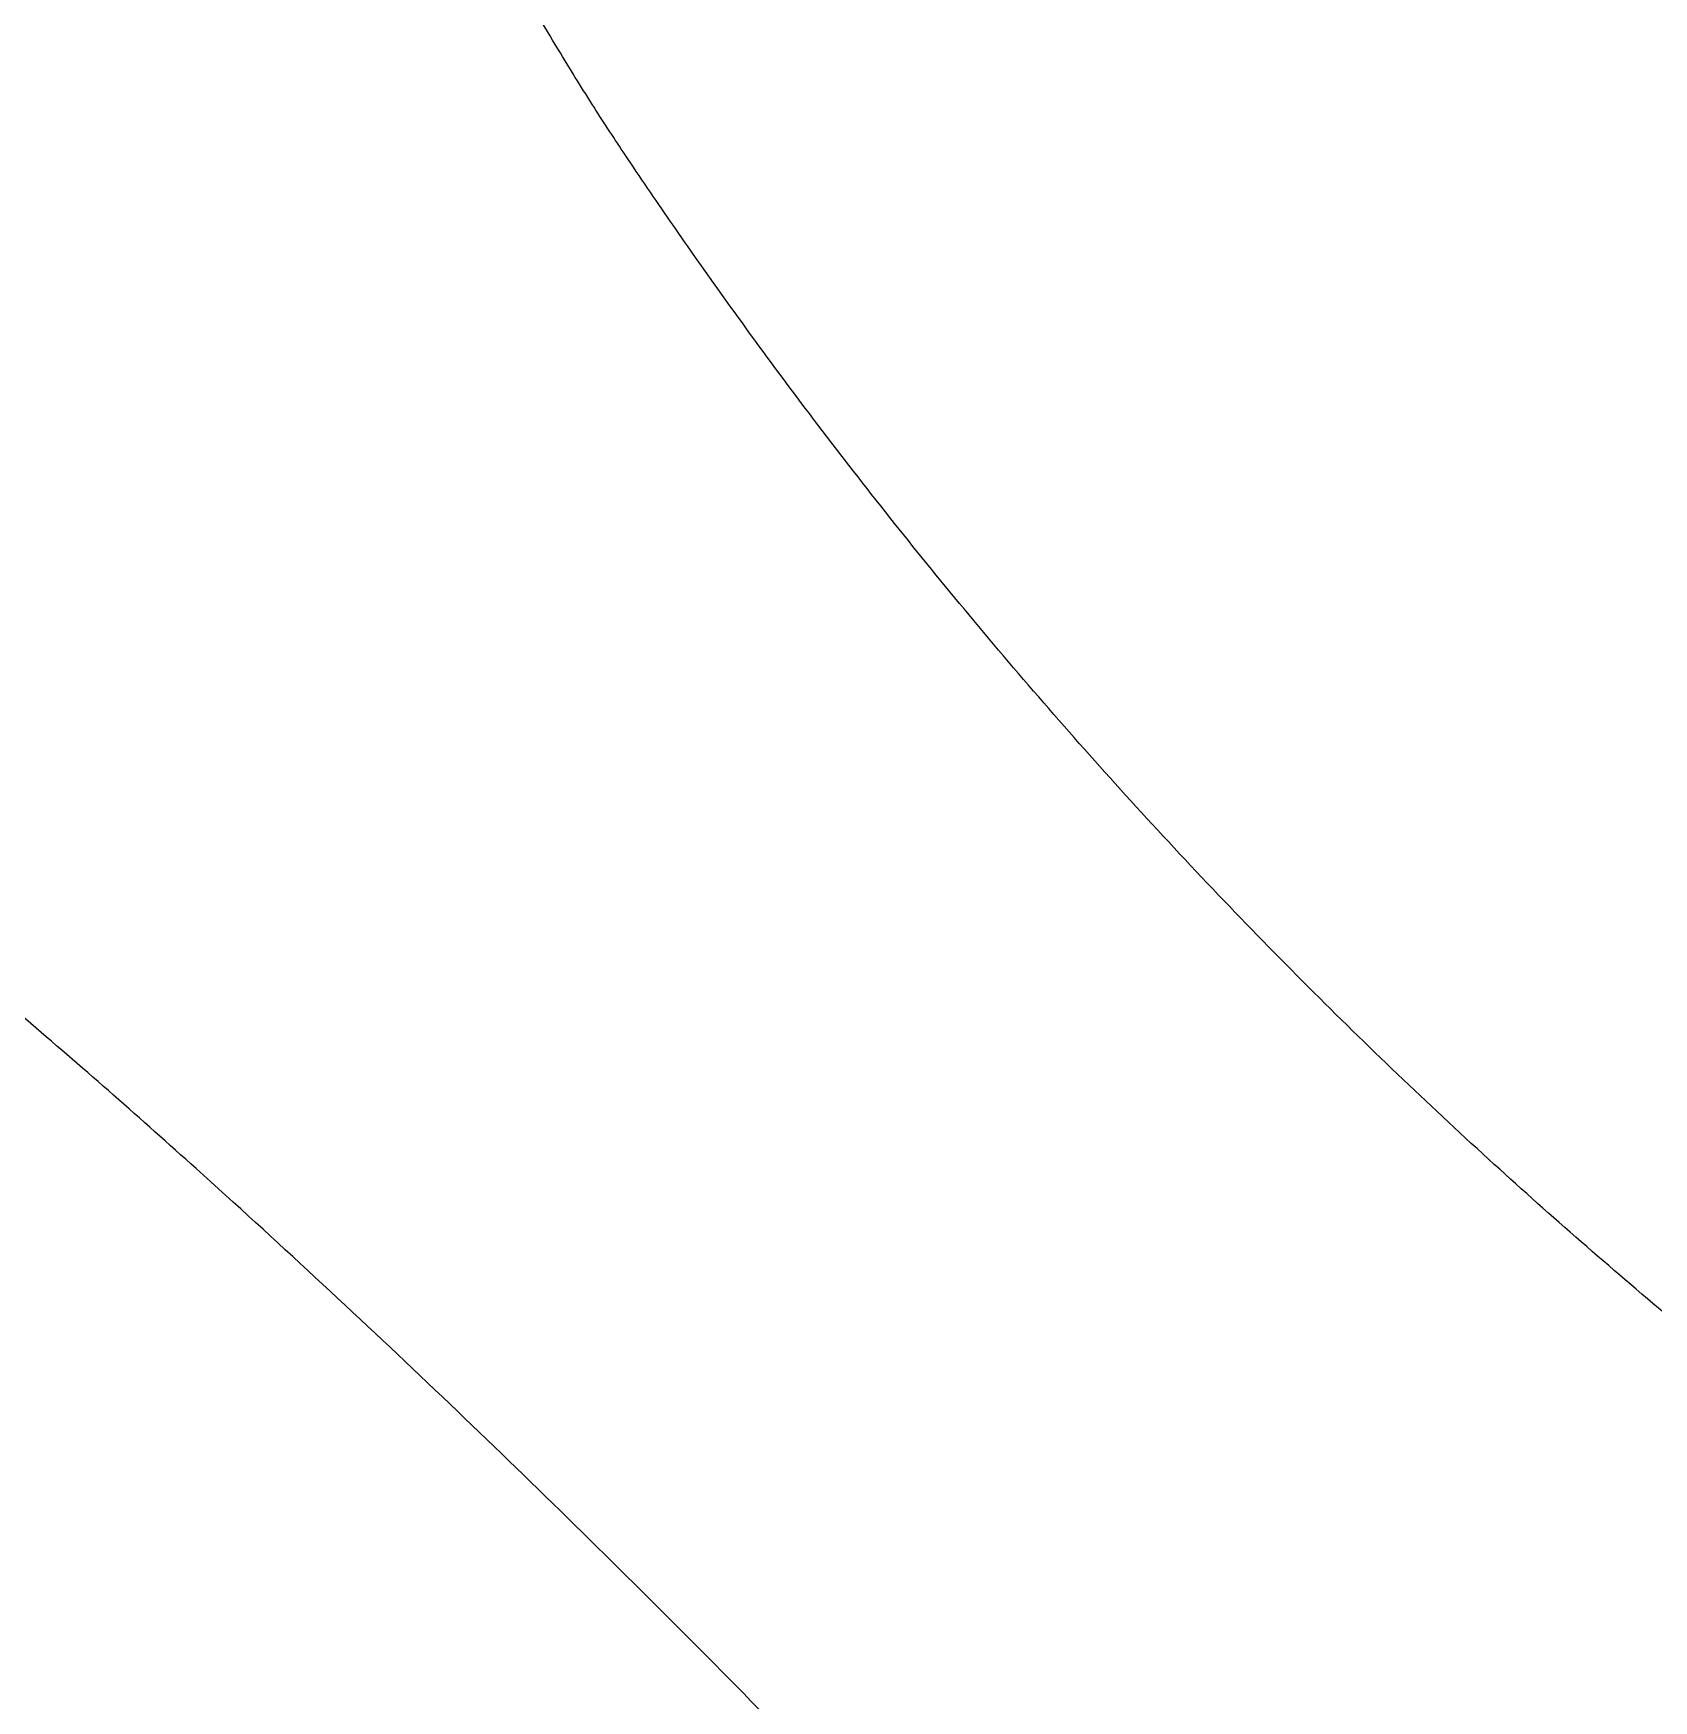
# Model space of a CAD drawing. Extents: x 527 to 611, y 788 to 934.
# Drawn here: x 543.259 to 548.113, y 821.177 to 826.172 of the extents above; entities that cross this region are included whole.
import ezdxf

# ---------------------------------------------------------------- set-up
doc = ezdxf.new("R2010")
doc.units = 0
doc.header["$MEASUREMENT"] = 0
doc.layers.add('1', color=4, linetype='Continuous')
doc.layers.add('GEOMETRY', color=4, linetype='Continuous', lineweight=25)

# ---------------------------------------------------------------- blocks, each defined once
blk = doc.blocks.new('2026_FLASH')
at = {"layer": 'GEOMETRY'}
for points, knots in [([(30.6017, 16.0849), (30.566, 16.087), (30.4949, 16.091), (30.3889, 16.0968), (30.284, 16.1025), (30.1803, 16.1081), (30.0779, 16.1136), (29.9767, 16.1189), (29.8488, 16.1255), (29.6939, 16.1332), (29.517, 16.142), (29.3341, 16.1503), (28.9722, 16.168), (28.4201, 16.2062), (27.6978, 16.281), (26.9721, 16.3814), (26.3739, 16.4864), (25.8931, 16.5852), (25.5994, 16.6516), (25.3621, 16.7089), (25.2127, 16.7464), (25.0896, 16.7788), (24.9996, 16.8036), (24.9136, 16.8282), (24.6999, 16.8916), (24.3616, 17.0044), (23.9051, 17.1851), (23.4972, 17.3732), (23.1381, 17.5602), (22.8755, 17.711), (22.6715, 17.8367), (22.537, 17.9237), (22.4211, 18.0013), (22.322, 18.0688), (22.2256, 18.1362), (22.1272, 18.2058), (22.0228, 18.2804), (21.9065, 18.3649), (21.7786, 18.4596), (21.6268, 18.5744), (21.4552, 18.7077), (21.268, 18.8576), (20.9647, 19.1075), (20.5411, 19.4771), (20.0063, 19.9867), (19.486, 20.5306), (19, 21.0879), (18.5583, 21.6408), (18.2624, 22.0452), (18.0879, 22.2957), (18.0199, 22.395), (17.9595, 22.4843), (17.9059, 22.5651), (17.8584, 22.639), (17.8089, 22.7177), (17.7339, 22.8398), (17.6359, 23.0065), (17.5187, 23.2191), (17.3326, 23.5797), (17.0986, 24.1018), (16.9161, 24.6204), (16.812, 24.973), (16.7702, 25.1268), (16.7375, 25.2543), (16.7136, 25.35), (16.6938, 25.4315), (16.663, 25.5606), (16.6211, 25.7417), (16.5696, 25.9794), (16.4876, 26.3826), (16.3889, 26.9426), (16.3051, 27.546), (16.2614, 27.9337), (16.2443, 28.1008), (16.2391, 28.154), (16.2361, 28.1845), (16.2288, 28.2606), (16.2114, 28.4512), (16.1875, 28.7557), (16.1683, 29.0658), (16.1565, 29.3086), (16.1484, 29.4906), (16.1399, 29.6664), (16.1301, 29.8665), (16.1189, 30.0866), (16.1063, 30.3278), (16.0974, 30.4898), (16.0929, 30.5717)], [0, 0, 0, 0, 0.004744, 0.009435, 0.014072, 0.018652, 0.023174, 0.027637, 0.032039, 0.040074, 0.048081, 0.055361, 0.064133, 0.095663, 0.127765, 0.158712, 0.190679, 0.206241, 0.221989, 0.22944, 0.237632, 0.241792, 0.245786, 0.249614, 0.253278, 0.27438, 0.295304, 0.316089, 0.331755, 0.34699, 0.354705, 0.362308, 0.367399, 0.37249, 0.37758, 0.382381, 0.387831, 0.393931, 0.400681, 0.40808, 0.418158, 0.428325, 0.438583, 0.468132, 0.499774, 0.532431, 0.563759, 0.593756, 0.622418, 0.627529, 0.632638, 0.637746, 0.641264, 0.644997, 0.648947, 0.653113, 0.663274, 0.673599, 0.684092, 0.715088, 0.746654, 0.75443, 0.762264, 0.767118, 0.771342, 0.774936, 0.777897, 0.788412, 0.798855, 0.809224, 0.841464, 0.872321, 0.888225, 0.892211, 0.894205, 0.895202, 0.896199, 0.904176, 0.920173, 0.936103, 0.944884, 0.952084, 0.96004, 0.96806, 0.978483, 0.989135, 1, 1, 1, 1]), ([(22.0673, 12.6837), (22.0633, 12.6948), (22.0552, 12.7171), (22.0427, 12.751), (22.0299, 12.7853), (22.0167, 12.8199), (22.0031, 12.855), (21.9892, 12.8904), (21.9749, 12.9263), (21.946, 12.9979), (21.9008, 13.106), (21.8141, 13.3031), (21.6953, 13.5537), (21.5312, 13.8685), (21.3463, 14.192), (21.1354, 14.5305), (20.9018, 14.8767), (20.6173, 15.2697), (20.2762, 15.7083), (19.8727, 16.1941), (19.4819, 16.6394), (19.1142, 17.0424), (18.7797, 17.3986), (18.4375, 17.7536), (18.0902, 18.1052), (17.7382, 18.4533), (17.3825, 18.7965), (17.0259, 19.1318), (16.6222, 19.5004), (16.1762, 19.8923), (15.6904, 20.2962), (15.2531, 20.6361), (14.8623, 20.9185), (14.518, 21.1498), (14.1804, 21.3585), (13.8589, 21.5404), (13.5463, 21.7014), (13.2984, 21.8175), (13.1032, 21.9026), (12.989, 21.9501), (12.9038, 21.9842), (12.8472, 22.0064), (12.7917, 22.0276), (12.7375, 22.0479), (12.702, 22.0608), (12.6843, 22.0672)], [0, 0, 0, 0, 0.003847, 0.007719, 0.011616, 0.015536, 0.019482, 0.023452, 0.027447, 0.031466, 0.047253, 0.062938, 0.094861, 0.125497, 0.157333, 0.18811, 0.219602, 0.250699, 0.291698, 0.333286, 0.375767, 0.406605, 0.438001, 0.469012, 0.50038, 0.53185, 0.562999, 0.59438, 0.625247, 0.6679, 0.709493, 0.750303, 0.781218, 0.812575, 0.84329, 0.87534, 0.905692, 0.937544, 0.953077, 0.968703, 0.975133, 0.981478, 0.987738, 0.993912, 1, 1, 1, 1])]:
    blk.add_open_spline(points, degree=3, knots=knots, dxfattribs=at)

msp = doc.modelspace()

# ---------------------------------------------------------------- block references
at = {"layer": '1'}
msp.add_blockref('2026_FLASH', (527.0792, 803.3138), dxfattribs=at)

doc.saveas('drawing.dxf')
